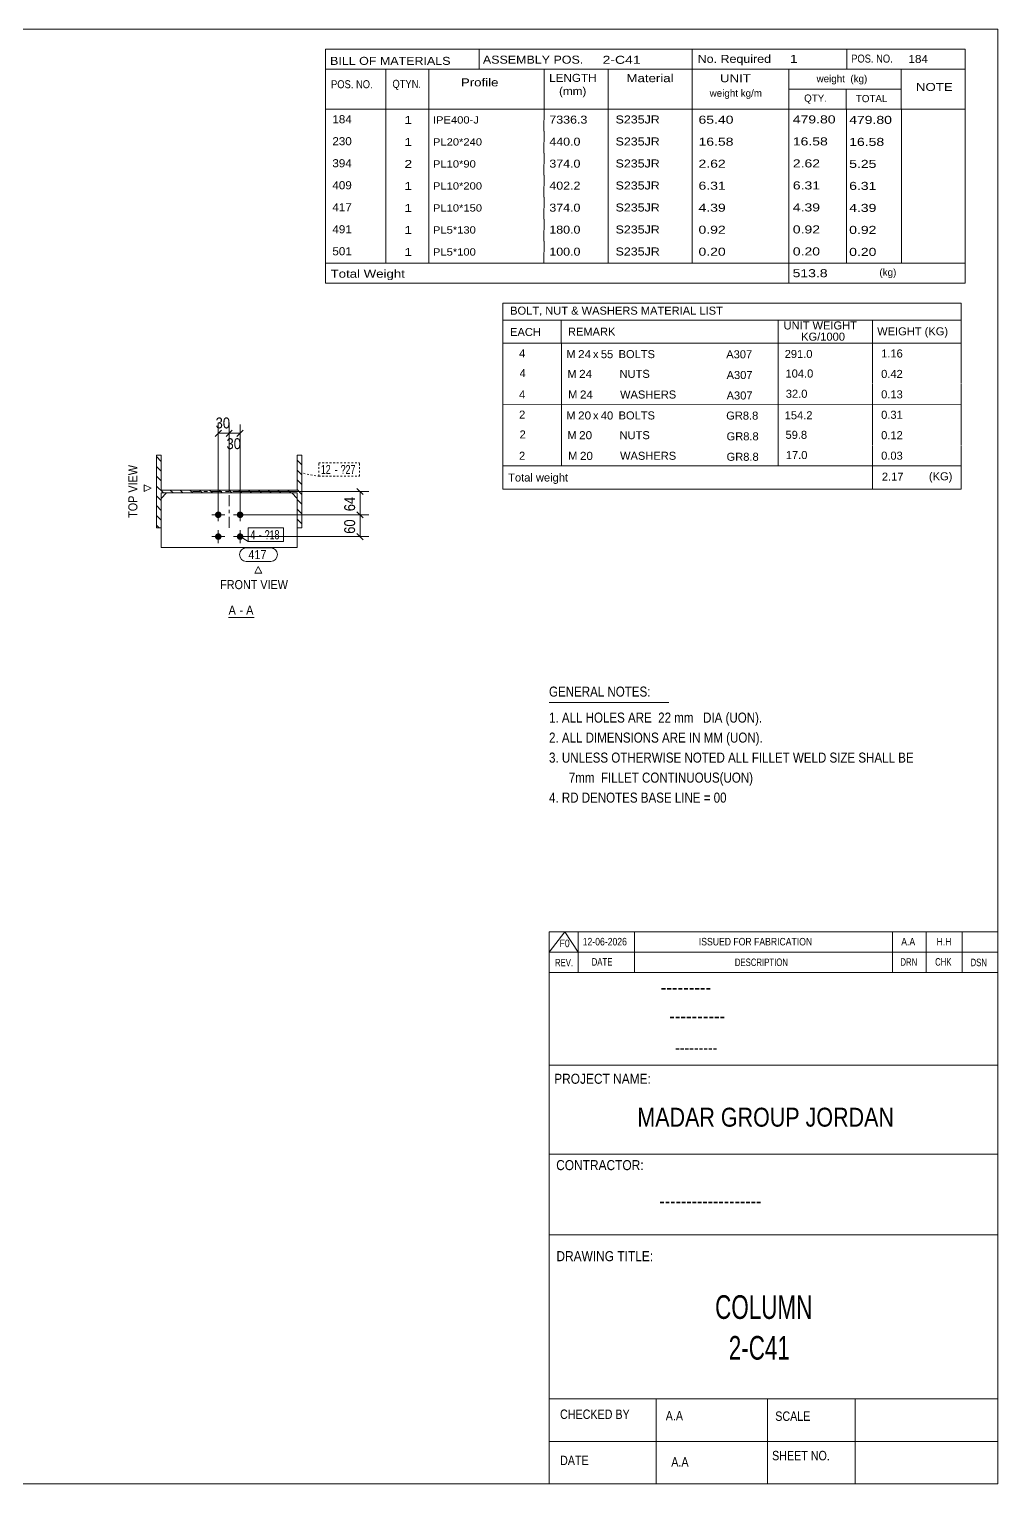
# Model space of a CAD drawing. Header units: millimetres. Extents: x 2 to 579, y 1 to 405.
# Drawn here: x 312.4 to 579, y 5 to 405 of the extents above; entities that cross this region are included whole.
import ezdxf

# ---------------------------------------------------------------- set-up
doc = ezdxf.new("R2010")
doc.units = ezdxf.units.MM
for name, pattern in [('XKITLINE00', [0]), ('XKITLINE01', [4, 1, -1, 1, -1]), ('XKITLINE03', [6, 3, -1, 1, -1]), ('XKITLINE04', [3, 0.5, -0.5, 0.5, -0.5, 0.5, -0.5])]:
    doc.linetypes.add(name, pattern=pattern)
for name, color, linetype, lineweight in [('Bolt', 3, 'Continuous', 0), ('BoltMark', 7, 'Continuous', 0), ('Dimensions', 7, 'Continuous', 0), ('DrawingSheet', 5, 'Continuous', 0), ('OtherObjectType', 7, 'Continuous', 0), ('Part', 2, 'Continuous', 0), ('PartMark', 7, 'Continuous', 0)]:
    doc.layers.add(name, color=color, linetype=linetype, lineweight=lineweight)
doc.styles.add('@ARIAL_UNICODE_MS_BOLD', font='ARIAL.TTF')
doc.styles.add('ARIAL', font='ARIAL.TTF')
doc.styles.add('ARIAL_NARROW', font='ARIALN.TTF')
doc.styles.add('COMIC_SANS_MS_BOLD', font='COMICBD.TTF')
doc.styles.add('SWIS721_EX_BT', font='ARIAL.TTF')
doc.styles.add('SWISSE', font='ARIAL.TTF')

# ---------------------------------------------------------------- blocks, each defined once
blk = doc.blocks.new('*A1')
at = {"layer": 'Part', "color": 7, "linetype": 'XKITLINE00', "lineweight": 0}
for p, q in [((348.8, 286.15), (347.5, 287.45)), ((348.8, 283.45), (347.5, 284.75)), ((387.5, 285.17), (386.2, 286.47)), ((387.5, 287.86), (387.5, 287.86)), ((387.5, 287.86), (387.5, 287.86)), ((348.8, 280.76), (347.5, 282.06)), ((387.5, 282.47), (386.2, 283.77)), ((387.5, 279.78), (386.2, 281.08)), ((349.41, 277.46), (347.5, 279.37)), ((348.8, 275.37), (347.5, 276.67)), ((352.1, 277.46), (351.3, 278.26)), ((354.79, 277.46), (353.99, 278.26)), ((357.49, 277.46), (356.69, 278.26)), ((360.18, 277.46), (359.38, 278.26)), ((362.88, 277.46), (362.08, 278.26)), ((365.57, 277.46), (364.77, 278.26)), ((368.26, 277.46), (367.46, 278.26)), ((370.96, 277.46), (370.16, 278.26)), ((373.65, 277.46), (372.85, 278.26)), ((376.35, 277.46), (375.55, 278.26)), ((379.04, 277.46), (378.24, 278.26)), ((381.73, 277.46), (380.93, 278.26)), ((384.43, 277.46), (383.63, 278.26)), ((387.5, 277.08), (386.2, 278.38)), ((348.8, 272.68), (347.5, 273.98)), ((387.5, 274.39), (386.2, 275.69)), ((387.5, 271.7), (386.2, 273)), ((348.8, 269.98), (347.5, 271.28)), ((348.23, 267.86), (347.5, 268.59)), ((387.5, 269), (386.2, 270.3))]:
    blk.add_line(p, q, dxfattribs=at)
blk = doc.blocks.new('*A30')
at = {"layer": 'Bolt'}
for points in [[(363.6, 271.5), (363.6, 271.55), (363.61, 271.59), (363.62, 271.64), (363.63, 271.68), (363.64, 271.72), (363.65, 271.76), (363.67, 271.8), (363.69, 271.84), (363.71, 271.88), (363.73, 271.92), (363.75, 271.96), (363.78, 272), (363.8, 272.03), (363.83, 272.06), (363.86, 272.1), (363.89, 272.13), (363.93, 272.16), (363.96, 272.18), (364, 272.21), (364.04, 272.23), (364.07, 272.25), (364.11, 272.27), (364.15, 272.29), (364.2, 272.31), (364.24, 272.32), (364.28, 272.33), (364.32, 272.34), (364.37, 272.35), (364.41, 272.36), (364.45, 272.36), (364.5, 272.36), (364.54, 272.36), (364.59, 272.36), (364.63, 272.35), (364.67, 272.34), (364.72, 272.33), (364.76, 272.32), (364.8, 272.31), (364.84, 272.29), (364.88, 272.27), (364.92, 272.25), (364.96, 272.23), (365, 272.21), (365.03, 272.18), (365.07, 272.16), (365.1, 272.13), (365.14, 272.1), (365.17, 272.06), (365.19, 272.03), (365.22, 272), (365.25, 271.96), (365.27, 271.92), (365.29, 271.88), (365.31, 271.84), (365.33, 271.8), (365.35, 271.76), (365.36, 271.72), (365.37, 271.68), (365.38, 271.64), (365.39, 271.59), (365.39, 271.55), (365.4, 271.5), (365.4, 271.46), (365.4, 271.42), (365.39, 271.37), (365.39, 271.33), (365.38, 271.28), (365.37, 271.24), (365.36, 271.2), (365.35, 271.16), (365.33, 271.12), (365.31, 271.08), (365.29, 271.04), (365.27, 271), (365.25, 270.96), (365.22, 270.92), (365.19, 270.89), (365.17, 270.86), (365.14, 270.82), (365.1, 270.79), (365.07, 270.76), (365.03, 270.74), (365, 270.71), (364.96, 270.69), (364.92, 270.67), (364.88, 270.65), (364.84, 270.63), (364.8, 270.61), (364.76, 270.6), (364.72, 270.59), (364.67, 270.58), (364.63, 270.57), (364.59, 270.56), (364.54, 270.56), (364.5, 270.56), (364.45, 270.56), (364.41, 270.56), (364.37, 270.57), (364.32, 270.58), (364.28, 270.59), (364.24, 270.6), (364.2, 270.61), (364.15, 270.63), (364.11, 270.65), (364.07, 270.67), (364.04, 270.69), (364, 270.71), (363.96, 270.74), (363.93, 270.76), (363.89, 270.79), (363.86, 270.82), (363.83, 270.86), (363.8, 270.89), (363.78, 270.92), (363.75, 270.96), (363.73, 271), (363.71, 271.04), (363.69, 271.08), (363.67, 271.12), (363.65, 271.16), (363.64, 271.2), (363.63, 271.24), (363.62, 271.28), (363.61, 271.33), (363.6, 271.37), (363.6, 271.42), (363.6, 271.46)], [(369.6, 271.5), (369.6, 271.55), (369.61, 271.59), (369.62, 271.64), (369.63, 271.68), (369.64, 271.72), (369.65, 271.76), (369.67, 271.8), (369.69, 271.84), (369.71, 271.88), (369.73, 271.92), (369.75, 271.96), (369.78, 272), (369.8, 272.03), (369.83, 272.06), (369.86, 272.1), (369.89, 272.13), (369.93, 272.16), (369.96, 272.18), (370, 272.21), (370.04, 272.23), (370.07, 272.25), (370.11, 272.27), (370.15, 272.29), (370.2, 272.31), (370.24, 272.32), (370.28, 272.33), (370.32, 272.34), (370.37, 272.35), (370.41, 272.36), (370.45, 272.36), (370.5, 272.36), (370.54, 272.36), (370.59, 272.36), (370.63, 272.35), (370.67, 272.34), (370.72, 272.33), (370.76, 272.32), (370.8, 272.31), (370.84, 272.29), (370.88, 272.27), (370.92, 272.25), (370.96, 272.23), (371, 272.21), (371.03, 272.18), (371.07, 272.16), (371.1, 272.13), (371.14, 272.1), (371.17, 272.06), (371.19, 272.03), (371.22, 272), (371.25, 271.96), (371.27, 271.92), (371.29, 271.88), (371.31, 271.84), (371.33, 271.8), (371.35, 271.76), (371.36, 271.72), (371.37, 271.68), (371.38, 271.64), (371.39, 271.59), (371.39, 271.55), (371.4, 271.5), (371.4, 271.46), (371.4, 271.42), (371.39, 271.37), (371.39, 271.33), (371.38, 271.28), (371.37, 271.24), (371.36, 271.2), (371.35, 271.16), (371.33, 271.12), (371.31, 271.08), (371.29, 271.04), (371.27, 271), (371.25, 270.96), (371.22, 270.92), (371.19, 270.89), (371.17, 270.86), (371.14, 270.82), (371.1, 270.79), (371.07, 270.76), (371.03, 270.74), (371, 270.71), (370.96, 270.69), (370.92, 270.67), (370.88, 270.65), (370.84, 270.63), (370.8, 270.61), (370.76, 270.6), (370.72, 270.59), (370.67, 270.58), (370.63, 270.57), (370.59, 270.56), (370.54, 270.56), (370.5, 270.56), (370.45, 270.56), (370.41, 270.56), (370.37, 270.57), (370.32, 270.58), (370.28, 270.59), (370.24, 270.6), (370.2, 270.61), (370.15, 270.63), (370.11, 270.65), (370.07, 270.67), (370.04, 270.69), (370, 270.71), (369.96, 270.74), (369.93, 270.76), (369.89, 270.79), (369.86, 270.82), (369.83, 270.86), (369.8, 270.89), (369.78, 270.92), (369.75, 270.96), (369.73, 271), (369.71, 271.04), (369.69, 271.08), (369.67, 271.12), (369.65, 271.16), (369.64, 271.2), (369.63, 271.24), (369.62, 271.28), (369.61, 271.33), (369.6, 271.37), (369.6, 271.42), (369.6, 271.46)], [(363.6, 265.5), (363.6, 265.55), (363.61, 265.59), (363.62, 265.64), (363.63, 265.68), (363.64, 265.72), (363.65, 265.76), (363.67, 265.8), (363.69, 265.84), (363.71, 265.88), (363.73, 265.92), (363.75, 265.96), (363.78, 266), (363.8, 266.03), (363.83, 266.06), (363.86, 266.1), (363.89, 266.13), (363.93, 266.16), (363.96, 266.18), (364, 266.21), (364.04, 266.23), (364.07, 266.25), (364.11, 266.27), (364.15, 266.29), (364.2, 266.31), (364.24, 266.32), (364.28, 266.33), (364.32, 266.34), (364.37, 266.35), (364.41, 266.36), (364.45, 266.36), (364.5, 266.36), (364.54, 266.36), (364.59, 266.36), (364.63, 266.35), (364.67, 266.34), (364.72, 266.33), (364.76, 266.32), (364.8, 266.31), (364.84, 266.29), (364.88, 266.27), (364.92, 266.25), (364.96, 266.23), (365, 266.21), (365.03, 266.18), (365.07, 266.16), (365.1, 266.13), (365.14, 266.1), (365.17, 266.06), (365.19, 266.03), (365.22, 266), (365.25, 265.96), (365.27, 265.92), (365.29, 265.88), (365.31, 265.84), (365.33, 265.8), (365.35, 265.76), (365.36, 265.72), (365.37, 265.68), (365.38, 265.64), (365.39, 265.59), (365.39, 265.55), (365.4, 265.5), (365.4, 265.46), (365.4, 265.42), (365.39, 265.37), (365.39, 265.33), (365.38, 265.28), (365.37, 265.24), (365.36, 265.2), (365.35, 265.16), (365.33, 265.12), (365.31, 265.08), (365.29, 265.04), (365.27, 265), (365.25, 264.96), (365.22, 264.92), (365.19, 264.89), (365.17, 264.86), (365.14, 264.82), (365.1, 264.79), (365.07, 264.76), (365.03, 264.74), (365, 264.71), (364.96, 264.69), (364.92, 264.67), (364.88, 264.65), (364.84, 264.63), (364.8, 264.61), (364.76, 264.6), (364.72, 264.59), (364.67, 264.58), (364.63, 264.57), (364.59, 264.56), (364.54, 264.56), (364.5, 264.56), (364.45, 264.56), (364.41, 264.56), (364.37, 264.57), (364.32, 264.58), (364.28, 264.59), (364.24, 264.6), (364.2, 264.61), (364.15, 264.63), (364.11, 264.65), (364.07, 264.67), (364.04, 264.69), (364, 264.71), (363.96, 264.74), (363.93, 264.76), (363.89, 264.79), (363.86, 264.82), (363.83, 264.86), (363.8, 264.89), (363.78, 264.92), (363.75, 264.96), (363.73, 265), (363.71, 265.04), (363.69, 265.08), (363.67, 265.12), (363.65, 265.16), (363.64, 265.2), (363.63, 265.24), (363.62, 265.28), (363.61, 265.33), (363.6, 265.37), (363.6, 265.42), (363.6, 265.46)], [(369.6, 265.5), (369.6, 265.55), (369.61, 265.59), (369.62, 265.64), (369.63, 265.68), (369.64, 265.72), (369.65, 265.76), (369.67, 265.8), (369.69, 265.84), (369.71, 265.88), (369.73, 265.92), (369.75, 265.96), (369.78, 266), (369.8, 266.03), (369.83, 266.06), (369.86, 266.1), (369.89, 266.13), (369.93, 266.16), (369.96, 266.18), (370, 266.21), (370.04, 266.23), (370.07, 266.25), (370.11, 266.27), (370.15, 266.29), (370.2, 266.31), (370.24, 266.32), (370.28, 266.33), (370.32, 266.34), (370.37, 266.35), (370.41, 266.36), (370.45, 266.36), (370.5, 266.36), (370.54, 266.36), (370.59, 266.36), (370.63, 266.35), (370.67, 266.34), (370.72, 266.33), (370.76, 266.32), (370.8, 266.31), (370.84, 266.29), (370.88, 266.27), (370.92, 266.25), (370.96, 266.23), (371, 266.21), (371.03, 266.18), (371.07, 266.16), (371.1, 266.13), (371.14, 266.1), (371.17, 266.06), (371.19, 266.03), (371.22, 266), (371.25, 265.96), (371.27, 265.92), (371.29, 265.88), (371.31, 265.84), (371.33, 265.8), (371.35, 265.76), (371.36, 265.72), (371.37, 265.68), (371.38, 265.64), (371.39, 265.59), (371.39, 265.55), (371.4, 265.5), (371.4, 265.46), (371.4, 265.42), (371.39, 265.37), (371.39, 265.33), (371.38, 265.28), (371.37, 265.24), (371.36, 265.2), (371.35, 265.16), (371.33, 265.12), (371.31, 265.08), (371.29, 265.04), (371.27, 265), (371.25, 264.96), (371.22, 264.92), (371.19, 264.89), (371.17, 264.86), (371.14, 264.82), (371.1, 264.79), (371.07, 264.76), (371.03, 264.74), (371, 264.71), (370.96, 264.69), (370.92, 264.67), (370.88, 264.65), (370.84, 264.63), (370.8, 264.61), (370.76, 264.6), (370.72, 264.59), (370.67, 264.58), (370.63, 264.57), (370.59, 264.56), (370.54, 264.56), (370.5, 264.56), (370.45, 264.56), (370.41, 264.56), (370.37, 264.57), (370.32, 264.58), (370.28, 264.59), (370.24, 264.6), (370.2, 264.61), (370.15, 264.63), (370.11, 264.65), (370.07, 264.67), (370.04, 264.69), (370, 264.71), (369.96, 264.74), (369.93, 264.76), (369.89, 264.79), (369.86, 264.82), (369.83, 264.86), (369.8, 264.89), (369.78, 264.92), (369.75, 264.96), (369.73, 265), (369.71, 265.04), (369.69, 265.08), (369.67, 265.12), (369.65, 265.16), (369.64, 265.2), (369.63, 265.24), (369.62, 265.28), (369.61, 265.33), (369.6, 265.37), (369.6, 265.42), (369.6, 265.46)]]:
    blk.add_hatch(color=3, dxfattribs=at).paths.add_polyline_path(points, flags=17)
at = {"layer": 'Bolt', "color": 3, "linetype": 'XKITLINE00', "lineweight": 0}
for p, q in [((364.5, 269.66), (364.5, 273.26)), ((370.5, 269.66), (370.5, 273.26)), ((366.3, 271.46), (362.7, 271.46)), ((372.3, 271.46), (368.7, 271.46)), ((366.3, 265.46), (362.7, 265.46)), ((364.5, 263.66), (364.5, 267.26)), ((372.3, 265.46), (368.7, 265.46)), ((370.5, 263.66), (370.5, 267.26))]:
    blk.add_line(p, q, dxfattribs=at)
blk = doc.blocks.new('*A31')
at = {"layer": 'Part', "color": 2, "linetype": 'XKITLINE00', "lineweight": 0}
for p, q in [((347.5, 267.86), (347.5, 287.86)), ((347.5, 287.86), (348.8, 287.86)), ((348.8, 287.86), (348.8, 278.26)), ((386.2, 278.26), (386.2, 287.86)), ((386.2, 287.86), (387.5, 287.86)), ((387.5, 287.86), (387.5, 267.86)), ((348.8, 278.26), (386.2, 278.26)), ((386.2, 277.46), (348.8, 277.46)), ((348.8, 277.46), (348.8, 267.86)), ((386.2, 267.86), (386.2, 277.46)), ((348.8, 267.86), (347.5, 267.86)), ((387.5, 267.86), (386.2, 267.86))]:
    blk.add_line(p, q, dxfattribs=at)
at = {"layer": 'Part', "color": 7, "linetype": 'XKITLINE03', "lineweight": 0}
for p, q in [((367.5, 267.86), (367.5, 287.86)), ((377.5, 277.86), (357.5, 277.86))]:
    blk.add_line(p, q, dxfattribs=at)
blk = doc.blocks.new('*A32')
at = {"layer": 'Part', "color": 2, "linetype": 'XKITLINE00', "lineweight": 0}
for p, q in [((350.3, 277.46), (348.8, 275.96)), ((386.2, 275.96), (384.7, 277.46)), ((348.8, 267.86), (348.8, 262.46)), ((386.2, 262.46), (386.2, 267.86)), ((348.8, 262.46), (386.2, 262.46))]:
    blk.add_line(p, q, dxfattribs=at)
at = {"layer": 'Part', "color": 7, "linetype": 'XKITLINE01', "lineweight": 0}
for p, q in [((384.7, 277.46), (350.3, 277.46)), ((348.8, 267.86), (348.8, 275.96)), ((386.2, 267.86), (386.2, 275.96))]:
    blk.add_line(p, q, dxfattribs=at)
blk = doc.blocks.new('*A33')
at = {"layer": 'DrawingSheet', "color": 5, "linetype": 'XKITLINE00', "lineweight": 0}
for p, q in [((579, 405), (5, 405)), ((5, 405), (5, 5)), ((579, 5), (579, 405)), ((5, 5), (579, 5))]:
    blk.add_line(p, q, dxfattribs=at)
at = {"layer": 'DrawingSheet', "color": 5, "style": 'ARIAL', "width": 0.85}
blk.add_text('Tekla structures', height=2, rotation=90, dxfattribs=at).set_placement((4.5, 5.5))
blk = doc.blocks.new('*A34')
at = {"layer": 'OtherObjectType', "color": 7, "linetype": 'XKITLINE00', "lineweight": 0}
for p, q in [((442.76, 329.65), (442.75, 318.65)), ((442.76, 329.65), (568.88, 329.65)), ((568.88, 329.65), (568.88, 318.65)), ((442.75, 325), (568.88, 325)), ((458.87, 325.01), (458.87, 318.65)), ((518.57, 325.01), (518.57, 318.65)), ((544.47, 324.99), (544.47, 318.65)), ((442.76, 318.62), (442.76, 313.12)), ((442.77, 318.65), (568.88, 318.65)), ((458.92, 318.65), (458.92, 313.03)), ((518.57, 318.65), (518.57, 313.03)), ((544.5, 318.65), (544.5, 313.15)), ((568.88, 318.65), (568.88, 313.15)), ((442.79, 313.03), (442.79, 307.42)), ((458.95, 313.03), (458.95, 307.41)), ((518.57, 313.03), (518.57, 307.41)), ((544.5, 313.03), (544.5, 307.53)), ((568.88, 313.03), (568.88, 307.53)), ((442.79, 307.4), (442.79, 301.83)), ((458.95, 307.41), (458.95, 301.79)), ((518.57, 307.41), (518.57, 301.79)), ((544.5, 307.41), (544.5, 301.8)), ((568.88, 307.41), (568.88, 301.8)), ((568.88, 301.8), (442.75, 301.83)), ((442.76, 301.76), (442.76, 296.26)), ((458.92, 301.79), (458.92, 296.17)), ((518.57, 301.79), (518.57, 296.17)), ((544.5, 301.79), (544.5, 296.29)), ((568.88, 301.79), (568.88, 296.29)), ((442.79, 296.17), (442.79, 290.56)), ((458.95, 296.17), (458.95, 290.56)), ((518.57, 296.17), (518.57, 290.56)), ((544.5, 296.17), (544.5, 290.67)), ((568.88, 296.17), (568.88, 290.67)), ((442.79, 290.54), (442.79, 284.97)), ((458.95, 290.55), (458.95, 284.94)), ((518.57, 290.56), (518.57, 284.94)), ((544.5, 290.55), (544.5, 284.95)), ((568.88, 290.55), (568.88, 284.94)), ((568.88, 284.94), (442.75, 284.97)), ((442.78, 284.94), (442.78, 278.53)), ((442.85, 284.93), (568.87, 284.94)), ((544.5, 284.9), (544.5, 278.49)), ((568.87, 284.91), (568.87, 278.49)), ((442.77, 278.49), (568.87, 278.49))]:
    blk.add_line(p, q, dxfattribs=at)
at = {"layer": 'OtherObjectType', "color": 7, "style": 'ARIAL_NARROW'}
for s, width, p in [('BOLT, NUT & WASHERS MATERIAL LIST', 1.211571, (444.79, 326.49)), ('UNIT WEIGHT', 1.211571, (520.03, 322.42)), ('EACH', 1.211571, (444.78, 320.62)), ('REMARK', 1.211571, (460.7, 320.71)), (' KG/1000', 1.211571, (524.02, 319.33)), ('WEIGHT (KG)', 1.211571, (545.78, 320.8)), ('4', 1.211571, (447.26, 314.75)), ('M', 1.211571, (460.26, 314.55)), ('24', 1.275, (463.5, 314.53)), ('x', 1.211571, (467.58, 314.53)), ('55', 1.211571, (469.76, 314.52)), ('BOLTS', 1.211571, (474.63, 314.54)), ('A307', 1.211571, (504.25, 314.49)), ('291.0', 1.211571, (520.34, 314.58)), ('1.16', 1.211571, (546.87, 314.71)), ('4', 1.211571, (447.4, 309.31)), ('M', 1.211571, (460.54, 309.11)), ('24', 1.275, (463.78, 309.09)), ('NUTS', 1.211571, (474.91, 309.11)), ('A307', 1.211571, (504.35, 308.79)), ('104.0', 1.211571, (520.56, 309.2)), ('0.42', 1.211571, (546.87, 309.09)), ('4', 1.211571, (447.24, 303.44)), ('M', 1.211571, (460.76, 303.44)), ('24', 1.275, (464, 303.42)), ('WASHERS', 1.211571, (475.04, 303.43)), ('A307', 1.211571, (504.35, 303.17)), ('32.0', 1.211571, (520.64, 303.64)), ('0.13', 1.211571, (546.87, 303.48)), ('2', 1.211571, (447.26, 297.9)), ('0.31', 1.211571, (546.87, 297.86)), ('M', 1.211571, (460.26, 297.69)), ('20', 1.275, (463.5, 297.67)), ('x', 1.211571, (467.58, 297.67)), ('40', 1.211571, (469.76, 297.66)), ('BOLTS', 1.211571, (474.63, 297.68)), ('GR8.8', 1.211571, (504.25, 297.63)), ('154.2', 1.211571, (520.34, 297.72)), ('2', 1.211571, (447.4, 292.45)), ('M', 1.211571, (460.54, 292.26)), ('20', 1.275, (463.78, 292.24)), ('NUTS', 1.211571, (474.91, 292.25)), ('GR8.8', 1.211571, (504.35, 291.93)), ('59.8', 1.211571, (520.56, 292.35)), ('0.12', 1.211571, (546.87, 292.24)), ('2', 1.211571, (447.24, 286.58)), ('M', 1.211571, (460.76, 286.58)), ('20', 1.275, (464, 286.56)), ('WASHERS', 1.211571, (475.04, 286.58)), ('GR8.8', 1.211571, (504.35, 286.31)), ('17.0', 1.211571, (520.64, 286.78)), ('0.03', 1.211571, (546.87, 286.62)), ('Total weight', 1.211571, (444.26, 280.61)), ('2.17', 1.211571, (547.07, 280.84)), ('(KG)', 1.211571, (560.02, 280.94))]:
    blk.add_text(s, height=2.2, dxfattribs=dict(at, width=width)).set_placement(p)
blk = doc.blocks.new('*A35')
at = {"layer": 'OtherObjectType', "color": 7, "linetype": 'XKITLINE00', "lineweight": 0}
blk.add_line((455.5, 219.82), (488.5, 219.82), dxfattribs=at)
at = {"layer": 'OtherObjectType', "color": 7, "style": 'ARIAL_NARROW', "width": 1.008832}
for s, p in [('GENERAL NOTES:', (455.5, 221.47)), ('1. ALL HOLES ARE  22 mm   DIA (UON).', (455.5, 214.32)), ('2. ALL DIMENSIONS ARE IN MM (UON).', (455.5, 208.82)), ('3. UNLESS OTHERWISE NOTED ALL FILLET WELD SIZE SHALL BE', (455.5, 203.32)), ('7mm  FILLET CONTINUOUS(UON)', (460.95, 197.82)), ('4. RD DENOTES BASE LINE = 00', (455.5, 192.32))]:
    blk.add_text(s, height=2.75, dxfattribs=at).set_placement(p)
blk = doc.blocks.new('*A36')
at = {"layer": 'OtherObjectType', "color": 7, "linetype": 'XKITLINE00', "lineweight": 0}
for p, q in [((455.5, 156.76), (579, 156.76)), ((455.5, 151.21), (459.82, 156.76)), ((455.5, 151.21), (455.5, 156.76)), ((459.82, 156.76), (463.53, 151.21)), ((463.53, 151.21), (463.53, 156.76)), ((478.97, 151.21), (478.97, 156.76)), ((549.98, 151.21), (549.98, 156.76)), ((559.24, 151.21), (559.24, 156.76)), ((569.12, 151.21), (569.12, 156.76)), ((579, 151.21), (579, 156.76)), ((455.5, 151.21), (579, 151.21)), ((455.5, 145.65), (455.5, 151.21)), ((459.21, 151.21), (579, 151.21)), ((463.53, 145.65), (463.53, 151.21)), ((478.97, 145.65), (478.97, 151.21)), ((549.98, 145.65), (549.98, 151.21)), ((559.24, 145.65), (559.24, 151.21)), ((569.12, 145.65), (569.12, 151.21)), ((579, 145.65), (579, 151.21))]:
    blk.add_line(p, q, dxfattribs=at)
at = {"layer": 'OtherObjectType', "color": 7, "style": 'ARIAL_NARROW'}
for s, height, width, p in [('F0', 2.058, 1.008832, (458.4, 152.59)), ('12-06-2026', 2.058, 1.008832, (464.76, 153.06)), ('ISSUED FOR FABRICATION', 2.0583, 1.008832, (496.71, 153.06)), ('A.A', 2.058, 1.008832, (552.4, 153.06)), ('H.H', 2.058, 1.008832, (562.13, 153.06)), ('REV.', 2.058, 0.907949, (457.13, 147.31)), ('DATE', 2.058, 0.907949, (467.23, 147.5)), ('DESCRIPTION', 2.0583, 0.907949, (506.61, 147.39)), ('DRN', 2.058, 0.907949, (552.17, 147.47)), ('CHK', 2.058, 0.907949, (561.72, 147.5)), ('DSN', 2.058, 0.907949, (571.47, 147.35))]:
    blk.add_text(s, height=height, dxfattribs=dict(at, width=width)).set_placement(p)
blk = doc.blocks.new('*A38')
at = {"layer": 'OtherObjectType', "color": 2, "linetype": 'XKITLINE00', "lineweight": 0}
for p, q in [((455.5, 145.65), (579, 145.65)), ((455.5, 5), (455.5, 145.64)), ((578.98, 145.64), (579, 5)), ((579, 120.14), (455.5, 120.14)), ((455.5, 95.63), (579, 95.63)), ((579, 73.49), (455.5, 73.49)), ((579, 28.4), (455.5, 28.4)), ((484.94, 28.4), (484.94, 5)), ((515.62, 5), (515.62, 28.4)), ((539.75, 5), (539.75, 28.4)), ((579, 16.7), (455.5, 16.7)), ((579, 5), (455.5, 5))]:
    blk.add_line(p, q, dxfattribs=at)
at = {"layer": 'OtherObjectType', "color": 4, "style": '@ARIAL_UNICODE_MS_BOLD', "width": 0.85}
blk.add_text('---------', height=3.9, dxfattribs=at).set_placement((486.23, 139.59))
at = {"layer": 'OtherObjectType', "color": 7, "style": 'ARIAL', "width": 0.85}
for s, height, p in [('----------', 3.9, (488.56, 131.77)), ('---------', 3.25, (490.21, 123.31))]:
    blk.add_text(s, height=height, dxfattribs=at).set_placement(p)
at = {"layer": 'OtherObjectType', "color": 3, "width": 0.85}
for s, style, p in [('PROJECT NAME:', 'SWIS721_EX_BT', (456.92, 115.01)), ('CONTRACTOR:', 'SWISSE', (457.47, 91.27)), ('DRAWING TITLE:', 'SWIS721_EX_BT', (457.53, 66.24))]:
    blk.add_text(s, height=2.7618, dxfattribs=dict(at, style=style)).set_placement(p)
at = {"layer": 'OtherObjectType', "color": 7, "width": 0.85}
for s, height, p in [('MADAR GROUP JORDAN', 5.2, (479.79, 103.23)), ('CHECKED BY', 2.592, (458.53, 22.86)), ('A.A', 2.592, (487.61, 22.45)), ('SCALE', 2.592, (517.74, 22.33)), ('DATE', 2.592, (458.54, 10.16)), ('A.A', 2.592, (489.14, 9.76)), ('SHEET NO.', 2.592, (516.87, 11.49))]:
    blk.add_text(s, height=height, dxfattribs=at).set_placement(p)
at = {"layer": 'OtherObjectType', "color": 1}
for s, height, style, width, p in [('-------------------', 3.9, 'COMIC_SANS_MS_BOLD', 0.85, (485.87, 80.86)), ('COLUMN', 6.5, 'ARIAL', 0.68, (501.19, 50.37)), ('2-C41', 6.5, 'ARIAL', 0.68, (504.95, 39.17))]:
    blk.add_text(s, height=height, dxfattribs=dict(at, style=style, width=width)).set_placement(p)
blk = doc.blocks.new('*A39')
at = {"layer": 'OtherObjectType', "color": 7, "linetype": 'XKITLINE00', "lineweight": 0}
for p, q in [((393.98, 399.5), (569.98, 399.5)), ((393.98, 399.5), (393.98, 388.5)), ((436.26, 399.42), (436.26, 393.87)), ((494.85, 394), (494.85, 399.5)), ((537.43, 393.96), (537.43, 399.42)), ((569.98, 394), (569.98, 399.5)), ((393.98, 394), (569.98, 394)), ((410.64, 394), (410.64, 383)), ((422.4, 393.98), (422.4, 383.03)), ((454.12, 393.99), (454.13, 383)), ((471.78, 393.98), (471.78, 383)), ((494.85, 393.98), (494.85, 383)), ((521.43, 394), (521.43, 383)), ((552.42, 394), (552.42, 383)), ((569.98, 394), (569.98, 388.5)), ((393.98, 388.5), (393.98, 383)), ((521.45, 388.52), (552.45, 388.52)), ((537.28, 388.52), (537.28, 383)), ((569.98, 388.5), (569.98, 383)), ((393.98, 383), (569.98, 383)), ((393.98, 383), (393.98, 376.95)), ((410.63, 383), (410.63, 376.95)), ((422.44, 382.99), (422.44, 376.95)), ((454.12, 383), (454.11, 376.95)), ((471.79, 383), (471.79, 376.95)), ((494.87, 383), (494.87, 376.95)), ((521.44, 383), (521.44, 376.95)), ((537.33, 382.95), (537.33, 376.95)), ((552.43, 383), (552.43, 376.95)), ((569.98, 383), (569.98, 376.95)), ((393.98, 376.95), (393.98, 370.9)), ((410.63, 376.95), (410.63, 370.9)), ((422.44, 376.94), (422.44, 370.9)), ((454.12, 376.95), (454.11, 370.9)), ((471.79, 376.95), (471.79, 370.9)), ((494.87, 376.95), (494.87, 370.9)), ((521.44, 376.95), (521.44, 370.9)), ((537.33, 376.9), (537.33, 370.9)), ((552.43, 376.95), (552.43, 370.9)), ((569.98, 376.95), (569.98, 370.9)), ((393.98, 370.9), (393.98, 364.85)), ((410.63, 370.9), (410.63, 364.85)), ((422.44, 370.89), (422.44, 364.85)), ((454.12, 370.9), (454.11, 364.85)), ((471.79, 370.9), (471.79, 364.85)), ((494.87, 370.9), (494.87, 364.85)), ((521.44, 370.9), (521.44, 364.85)), ((537.33, 370.85), (537.33, 364.85)), ((552.43, 370.9), (552.43, 364.85)), ((569.98, 370.9), (569.98, 364.85)), ((393.98, 364.85), (393.98, 358.8)), ((410.63, 364.85), (410.63, 358.8)), ((422.44, 364.84), (422.44, 358.8)), ((454.12, 364.85), (454.11, 358.8)), ((471.79, 364.85), (471.79, 358.8)), ((494.87, 364.85), (494.87, 358.8)), ((521.44, 364.85), (521.44, 358.8)), ((537.33, 364.8), (537.33, 358.8)), ((552.43, 364.85), (552.43, 358.8)), ((569.98, 364.85), (569.98, 358.8)), ((393.98, 358.8), (393.98, 352.75)), ((410.63, 358.8), (410.63, 352.75)), ((422.44, 358.79), (422.44, 352.75)), ((454.12, 358.8), (454.11, 352.75)), ((471.79, 358.8), (471.79, 352.75)), ((494.87, 358.8), (494.87, 352.75)), ((521.44, 358.8), (521.44, 352.75)), ((537.33, 358.75), (537.33, 352.75)), ((552.43, 358.8), (552.43, 352.75)), ((569.98, 358.8), (569.98, 352.75)), ((393.98, 352.75), (393.98, 346.7)), ((410.63, 352.75), (410.63, 346.7)), ((422.44, 352.74), (422.44, 346.7)), ((454.12, 352.75), (454.11, 346.7)), ((471.79, 352.75), (471.79, 346.7)), ((494.87, 352.75), (494.87, 346.7)), ((521.44, 352.75), (521.44, 346.7)), ((537.33, 352.7), (537.33, 346.7)), ((552.43, 352.75), (552.43, 346.7)), ((569.98, 352.75), (569.98, 346.7)), ((393.98, 346.7), (393.98, 340.65)), ((410.63, 346.7), (410.63, 340.65)), ((422.44, 346.69), (422.44, 340.65)), ((454.12, 346.7), (454.11, 340.65)), ((471.79, 346.7), (471.79, 340.65)), ((494.87, 346.7), (494.87, 340.65)), ((521.44, 346.7), (521.44, 340.65)), ((537.33, 346.65), (537.33, 340.65)), ((552.43, 346.7), (552.43, 340.65)), ((569.98, 346.7), (569.98, 340.65)), ((393.98, 340.65), (569.98, 340.65)), ((393.98, 340.65), (393.98, 335.15)), ((521.44, 340.65), (521.44, 335.15)), ((569.98, 340.65), (569.98, 335.15)), ((393.98, 335.15), (569.98, 335.15))]:
    blk.add_line(p, q, dxfattribs=at)
at = {"layer": 'OtherObjectType', "color": 7, "style": 'ARIAL_NARROW'}
for s, height, width, p in [('BILL OF MATERIALS', 2.2, 1.36, (395.25, 395.16)), ('ASSEMBLY POS.', 2.2, 1.36, (437.3, 395.5)), ('2-C41', 2.2, 1.525501, (470.23, 395.46)), ('No. Required', 2.2, 1.36, (496.39, 395.72)), ('1', 2.2, 1.525501, (521.75, 395.72)), ('POS. NO.', 2.2, 1.02, (538.63, 395.79)), ('184', 2.2, 1.270501, (554.4, 395.69)), ('LENGTH', 2.2, 1.275, (455.54, 390.49)), ('Material', 2.2, 1.445, (476.81, 390.41)), ('UNIT', 2.2, 1.445, (502.52, 390.4)), ('weight  (kg)', 1.98, 1.19, (529.11, 390.39)), ('POS. NO.', 2.2, 1.02, (395.53, 388.74)), ('QTYN.', 2.2, 1.02, (412.42, 388.84)), ('Profile', 2.2, 1.445, (431.26, 389.25)), ('(mm)', 2.2, 1.275, (458.26, 386.86)), ('weight kg/m', 1.98, 1.19, (499.69, 386.4)), ('NOTE', 2.2, 1.445, (556.44, 387.99)), ('QTY.', 1.98, 1.19, (525.68, 385.03)), ('TOTAL', 1.98, 1.19, (539.9, 384.91)), ('184', 2.2, 1.270501, (395.89, 379.12)), ('1', 2.2, 1.525501, (415.71, 378.91)), ('IPE400-J', 1.98, 1.355501, (423.56, 379.04)), ('7336.3', 2.2, 1.355501, (455.59, 379.01)), ('S235JR', 2.2, 1.355501, (473.81, 379.05)), ('65.40', 2.2, 1.525501, (496.62, 378.99)), ('479.80', 2.2, 1.525501, (522.57, 379.07)), ('479.80', 2.2, 1.525501, (538.08, 378.94)), ('230', 2.2, 1.270501, (395.89, 373.07)), ('1', 2.2, 1.525501, (415.71, 372.86)), ('PL20*240', 1.98, 1.355501, (423.56, 372.99)), ('440.0', 2.2, 1.355501, (455.59, 372.96)), ('S235JR', 2.2, 1.355501, (473.81, 373)), ('16.58', 2.2, 1.525501, (496.62, 372.94)), ('16.58', 2.2, 1.525501, (522.57, 373.02)), ('16.58', 2.2, 1.525501, (538.08, 372.89)), ('394', 2.2, 1.270501, (395.89, 367.02)), ('2', 2.2, 1.525501, (415.71, 366.81)), ('PL10*90', 1.98, 1.355501, (423.56, 366.94)), ('374.0', 2.2, 1.355501, (455.59, 366.91)), ('S235JR', 2.2, 1.355501, (473.81, 366.95)), ('2.62', 2.2, 1.525501, (496.62, 366.89)), ('2.62', 2.2, 1.525501, (522.57, 366.97)), ('5.25', 2.2, 1.525501, (538.08, 366.84)), ('409', 2.2, 1.270501, (395.89, 360.97)), ('1', 2.2, 1.525501, (415.71, 360.76)), ('PL10*200', 1.98, 1.355501, (423.56, 360.89)), ('402.2', 2.2, 1.355501, (455.59, 360.86)), ('S235JR', 2.2, 1.355501, (473.81, 360.9)), ('6.31', 2.2, 1.525501, (496.62, 360.84)), ('6.31', 2.2, 1.525501, (522.57, 360.92)), ('6.31', 2.2, 1.525501, (538.08, 360.79)), ('417', 2.2, 1.270501, (395.89, 354.92)), ('1', 2.2, 1.525501, (415.71, 354.71)), ('PL10*150', 1.98, 1.355501, (423.56, 354.84)), ('374.0', 2.2, 1.355501, (455.59, 354.81)), ('S235JR', 2.2, 1.355501, (473.81, 354.85)), ('4.39', 2.2, 1.525501, (496.62, 354.79)), ('4.39', 2.2, 1.525501, (522.57, 354.87)), ('4.39', 2.2, 1.525501, (538.08, 354.74)), ('491', 2.2, 1.270501, (395.89, 348.87)), ('1', 2.2, 1.525501, (415.71, 348.66)), ('PL5*130', 1.98, 1.355501, (423.56, 348.79)), ('180.0', 2.2, 1.355501, (455.59, 348.76)), ('S235JR', 2.2, 1.355501, (473.81, 348.8)), ('0.92', 2.2, 1.525501, (496.62, 348.74)), ('0.92', 2.2, 1.525501, (522.57, 348.82)), ('0.92', 2.2, 1.525501, (538.08, 348.69)), ('501', 2.2, 1.270501, (395.89, 342.82)), ('1', 2.2, 1.525501, (415.71, 342.61)), ('PL5*100', 1.98, 1.355501, (423.56, 342.74)), ('100.0', 2.2, 1.355501, (455.59, 342.71)), ('S235JR', 2.2, 1.355501, (473.81, 342.75)), ('0.20', 2.2, 1.525501, (496.62, 342.69)), ('0.20', 2.2, 1.525501, (522.57, 342.77)), ('0.20', 2.2, 1.525501, (538.08, 342.64)), ('Total Weight', 2.2, 1.445, (395.4, 336.64)), ('513.8', 2.2, 1.525501, (522.52, 336.79)), ('(kg)', 1.98, 1.19, (546.4, 337.16))]:
    blk.add_text(s, height=height, dxfattribs=dict(at, width=width)).set_placement(p)
blk = doc.blocks.new('*A110')
at = {"layer": 'Dimensions', "color": 7, "linetype": 'XKITLINE00', "lineweight": 0}
for p, q in [((402.65, 272.31), (404.35, 270.61)), ((371.5, 271.46), (405.9, 271.46)), ((403.5, 265.46), (403.5, 271.46)), ((371.5, 265.46), (405.9, 265.46)), ((402.65, 266.31), (404.35, 264.61))]:
    blk.add_line(p, q, dxfattribs=at)
at = {"layer": 'Dimensions', "color": 3}
for p in [(403.5, 271.46), (403.5, 265.46)]:
    blk.add_point(p, dxfattribs=at)
at = {"layer": 'Dimensions', "color": 3, "style": 'ARIAL', "width": 0.85}
blk.add_text('60', height=3, rotation=90.0002, dxfattribs=at).set_placement((402.15, 266.23))
blk = doc.blocks.new('*A111')
at = {"layer": 'Dimensions', "color": 7, "linetype": 'XKITLINE00', "lineweight": 0}
for p, q in [((371.5, 277.86), (405.9, 277.86)), ((402.65, 278.71), (404.35, 277.01)), ((403.5, 271.46), (403.5, 277.86)), ((402.65, 272.31), (404.35, 270.61)), ((371.5, 271.46), (405.9, 271.46))]:
    blk.add_line(p, q, dxfattribs=at)
at = {"layer": 'Dimensions', "color": 3}
for p in [(403.5, 277.86), (403.5, 271.46)]:
    blk.add_point(p, dxfattribs=at)
at = {"layer": 'Dimensions', "color": 3, "style": 'ARIAL', "width": 0.85}
blk.add_text('64', height=3, rotation=90.0002, dxfattribs=at).set_placement((402.15, 272.43))
blk = doc.blocks.new('*A112')
at = {"layer": 'Dimensions', "color": 7, "linetype": 'XKITLINE00', "lineweight": 0}
for p, q in [((364.5, 272.46), (364.5, 296.71)), ((367.5, 278.86), (367.5, 296.71)), ((365.35, 294.71), (363.65, 293.01)), ((364.5, 293.86), (367.5, 293.86)), ((368.35, 294.71), (366.65, 293.01))]:
    blk.add_line(p, q, dxfattribs=at)
at = {"layer": 'Dimensions', "color": 3}
for p in [(364.5, 293.86), (367.5, 293.86)]:
    blk.add_point(p, dxfattribs=at)
at = {"layer": 'Dimensions', "color": 3, "style": 'ARIAL', "width": 0.85}
blk.add_text('30', height=3, dxfattribs=at).set_placement((363.77, 295.21))
blk = doc.blocks.new('*A113')
at = {"layer": 'Dimensions', "color": 7, "linetype": 'XKITLINE00', "lineweight": 0}
for p, q in [((367.5, 278.86), (367.5, 296.26)), ((370.5, 272.46), (370.5, 296.26)), ((368.35, 294.71), (366.65, 293.01)), ((367.5, 293.86), (370.5, 293.86)), ((371.35, 294.71), (369.65, 293.01))]:
    blk.add_line(p, q, dxfattribs=at)
at = {"layer": 'Dimensions', "color": 3}
for p in [(367.5, 293.86), (370.5, 293.86)]:
    blk.add_point(p, dxfattribs=at)
at = {"layer": 'Dimensions', "color": 3, "style": 'ARIAL', "width": 0.85}
blk.add_text('30', height=3, dxfattribs=at).set_placement((366.77, 289.51))
blk = doc.blocks.new('*A114')
at = {"layer": 'BoltMark', "color": 7, "linetype": 'XKITLINE00', "lineweight": 0}
for p, q in [((370.5, 265.46), (372.73, 264.13)), ((372.73, 267.83), (382.42, 267.83)), ((372.73, 264.13), (372.73, 267.83)), ((372.73, 264.13), (382.42, 264.13)), ((382.42, 264.13), (382.42, 267.83))]:
    blk.add_line(p, q, dxfattribs=at)
at = {"layer": 'BoltMark', "color": 3, "style": 'ARIAL_NARROW', "width": 0.85}
for s, p in [('4', (373.33, 264.73)), ('-', (375.6, 264.73)), ('?18', (377.26, 264.73))]:
    blk.add_text(s, height=2.5, dxfattribs=at).set_placement(p)
blk = doc.blocks.new('*A115')
at = {"layer": 'BoltMark', "color": 7, "linetype": 'XKITLINE04', "lineweight": 0}
for p, q in [((392.12, 285.75), (403.33, 285.75)), ((392.12, 282.05), (392.12, 285.75)), ((403.33, 282.05), (403.33, 285.75)), ((387.95, 282.86), (392.12, 282.05)), ((392.12, 282.05), (403.33, 282.05))]:
    blk.add_line(p, q, dxfattribs=at)
at = {"layer": 'BoltMark', "color": 3, "style": 'ARIAL_NARROW', "width": 0.85}
for s, p in [('12', (392.72, 282.65)), ('?27', (398.17, 282.65)), ('-', (396.51, 282.65))]:
    blk.add_text(s, height=2.5, dxfattribs=at).set_placement(p)
blk = doc.blocks.new('*A116')
at = {"layer": 'PartMark', "color": 7, "linetype": 'XKITLINE00', "lineweight": 0}
for p, q in [((372.19, 262.36), (378.95, 262.36)), ((372.19, 258.66), (378.95, 258.66))]:
    blk.add_line(p, q, dxfattribs=at)
for centre, start, end in [((372.19, 260.51), 90, 270), ((378.95, 260.51), 270, 90)]:
    blk.add_arc(centre, 1.85, start, end, dxfattribs=at)
at = {"layer": 'PartMark', "color": 3, "style": 'ARIAL', "width": 0.85}
blk.add_text('417', height=2.5, dxfattribs=at).set_placement((372.79, 259.26))
blk = doc.blocks.new('*A117')
at = {"layer": 'OtherObjectType', "color": 7, "linetype": 'XKITLINE00', "lineweight": 0}
for p, q in [((344.12, 277.85), (344.12, 279.72)), ((344.12, 279.72), (346, 278.78)), ((346, 278.78), (344.12, 277.85)), ((346, 278.78), (346, 278.78)), ((374.56, 255.38), (375.5, 257.26)), ((375.5, 257.26), (376.44, 255.38)), ((375.5, 257.26), (375.5, 257.26)), ((376.44, 255.38), (374.56, 255.38)), ((367.34, 243.26), (374.4, 243.26))]:
    blk.add_line(p, q, dxfattribs=at)
at = {"layer": 'OtherObjectType', "color": 7, "style": 'ARIAL', "width": 0.85}
blk.add_text('TOP VIEW', height=2.5, rotation=90, dxfattribs=at).set_placement((342.25, 270.63))
for s, p in [('FRONT VIEW', (365.03, 251.01)), ('A', (367.34, 244.01)), ('-', (370.32, 244.01)), ('A', (372.18, 244.01))]:
    blk.add_text(s, height=2.5, dxfattribs=at).set_placement(p)

msp = doc.modelspace()

# ---------------------------------------------------------------- block references
at = {"lineweight": 0}
for name in ['*A33', '*A39', '*A34', '*A112', '*A113', '*A1', '*A31', '*A115', '*A32', '*A111', '*A30', '*A110', '*A114', '*A116', '*A35', '*A36', '*A38']:
    msp.add_blockref(name, (0, 0), dxfattribs=at)
at = {"layer": 'OtherObjectType', "lineweight": 0}
msp.add_blockref('*A117', (0, 0), dxfattribs=at)

doc.saveas('drawing.dxf')
